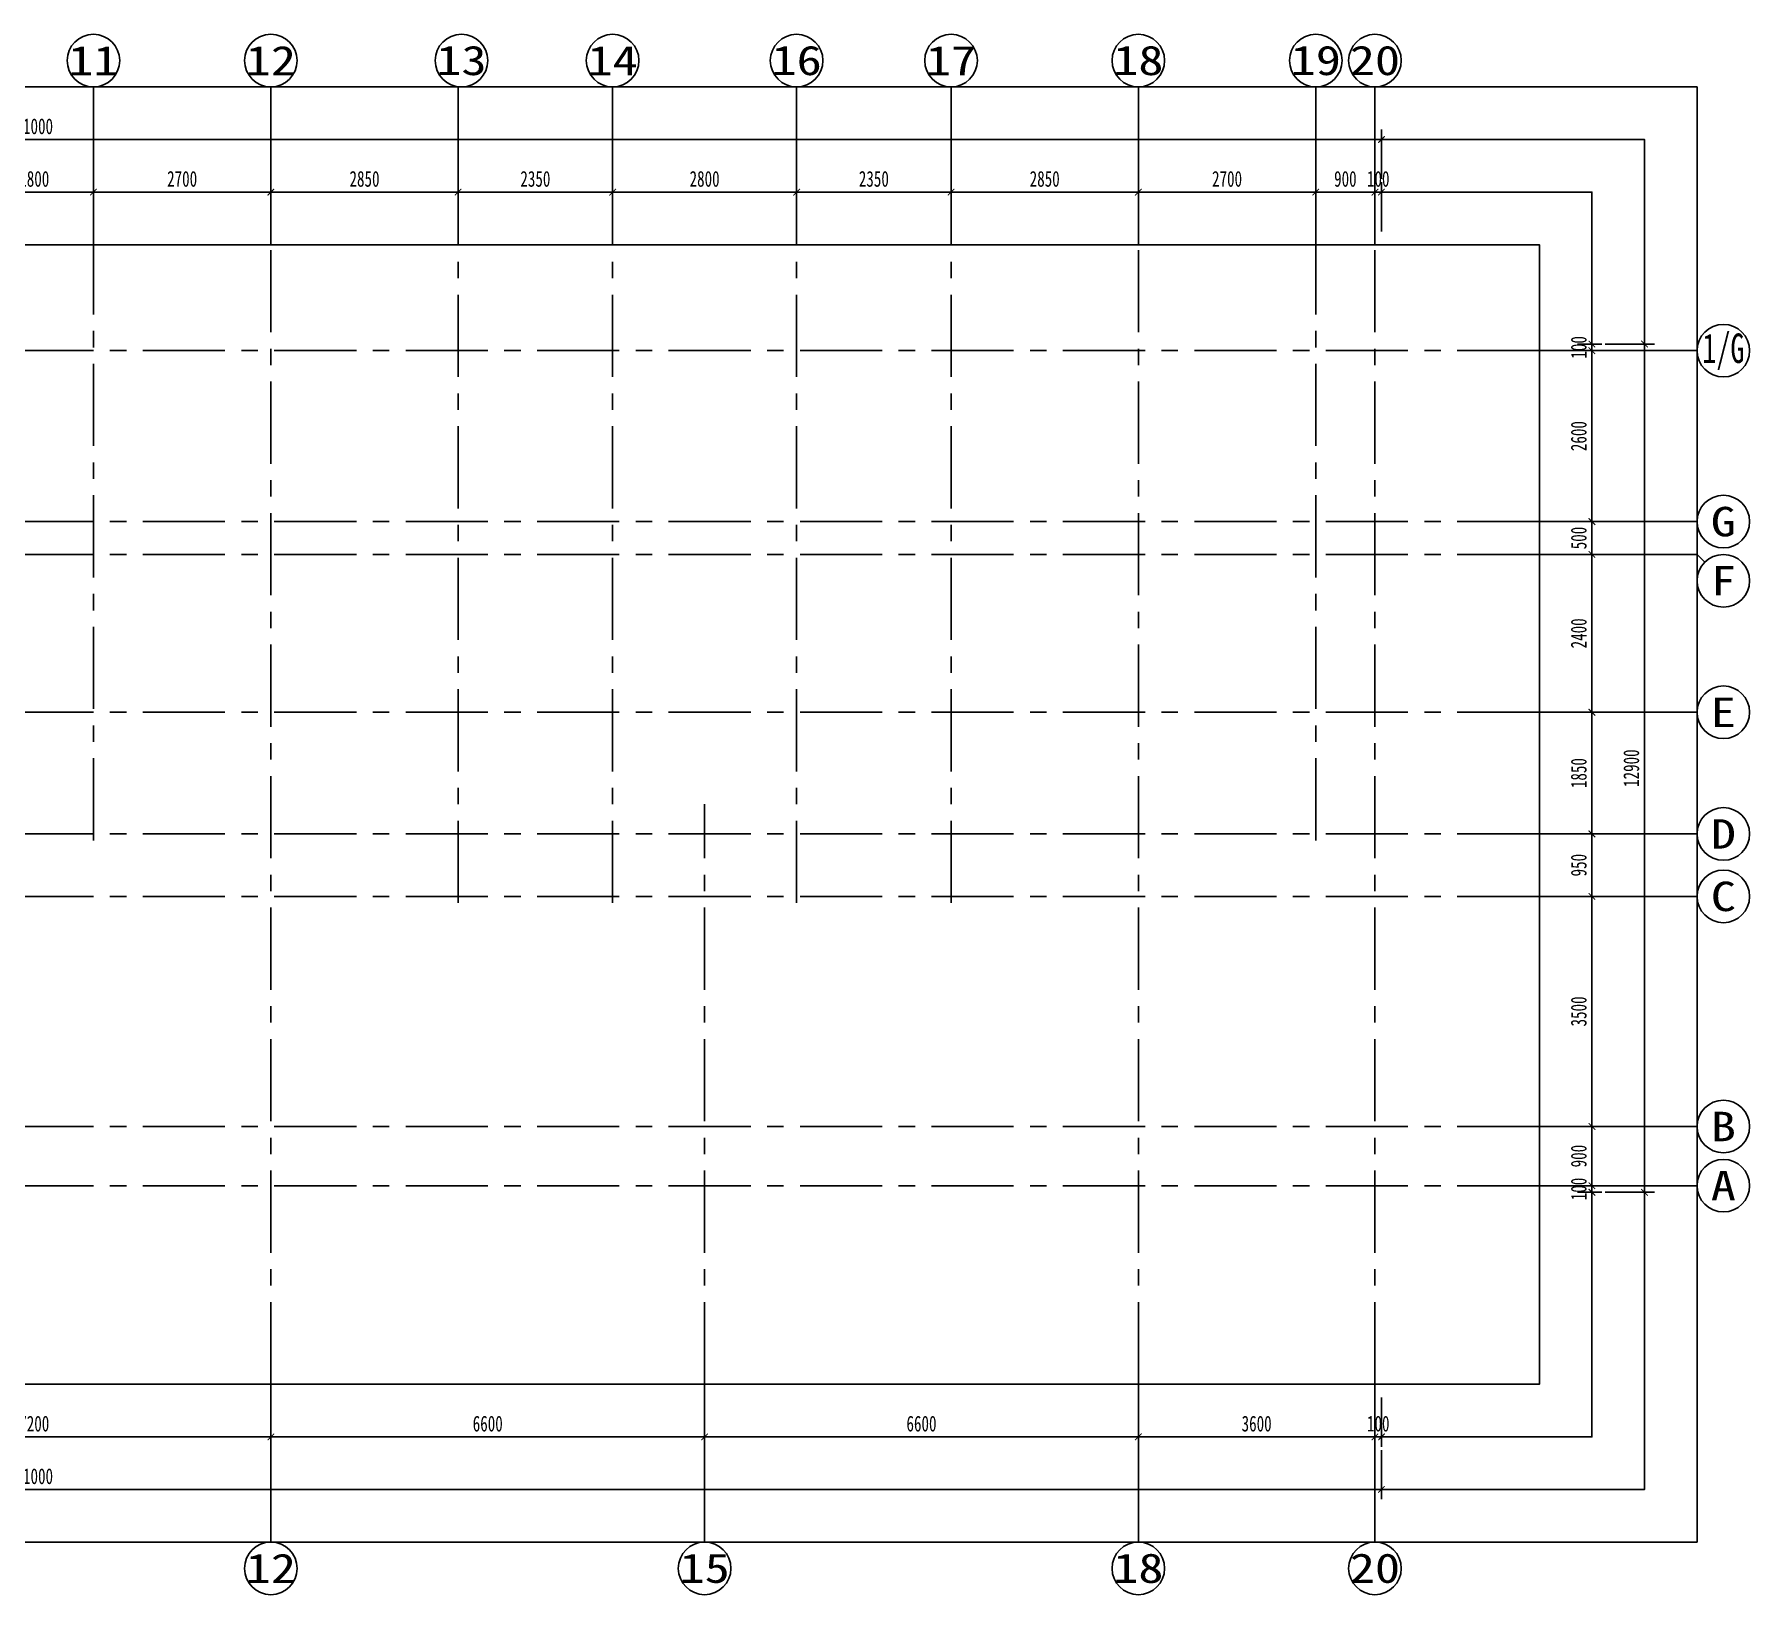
# Model space of a CAD drawing. Extents: x -678900 to 2378000, y 0 to 1700000.
# Drawn here: x 402645 to 428747, y 779505 to 803236 of the extents above; entities that cross this region are included whole.
import ezdxf
from ezdxf.enums import TextEntityAlignment as Align

# ---------------------------------------------------------------- set-up
doc = ezdxf.new("R2010")
doc.units = 0
doc.header["$LTSCALE"] = 1000
doc.header["$MEASUREMENT"] = 0
doc.header["$PDMODE"] = 1
doc.linetypes.add('CENTER', pattern=[2, 1.25, -0.25, 0.25, -0.25])
doc.layers.get('0').update_dxf_attribs({"linetype": 'CONTINUOUS'})
doc.layers.get('DEFPOINTS').update_dxf_attribs({"color": 8, "linetype": 'CONTINUOUS'})
for name, color, linetype in [('AD-AXIS-AXIS', 1, 'CENTER'), ('AD-AXIS-CRCL', 3, 'CONTINUOUS'), ('AD-AXIS-DIMS', 3, 'CONTINUOUS'), ('AD-AXIS-NUMB', 255, 'CONTINUOUS'), ('AD-DIMS-MAIN', 60, 'CONTINUOUS'), ('C-XREF-INT', 7, 'CONTINUOUS')]:
    doc.layers.add(name, color=color, linetype=linetype)
doc.styles.add('TH-STYLE1', font='', dxfattribs={"width": 0.7})
doc.styles.add('仿宋字体100', font='', dxfattribs={"width": 0.7, "height": 240})
doc.styles.get('TH-STYLE1').set_extended_font_data('SimSun')
doc.styles.get('仿宋字体100').set_extended_font_data('SimSun')
doc.dimstyles.new('TH-DIM100-CAD-REVIT', dxfattribs={"dimscale": 100, "dimtxt": 240, "dimasz": 1, "dimexe": 1.5, "dimexo": 1, "dimgap": 0.8, "dimtad": 1, "dimdec": 0, "dimdsep": 46, "dimtxsty": '仿宋字体100', "dimblk1": 'ARCHTICK', "dimblk2": 'ARCHTICK', "dimsah": 1, "dimcen": -1, "dimclrd": 256, "dimclre": 256, "dimclrt": 256, "dimazin": 0, "dimtfac": 1, "dimtdec": 0, "dimtix": 1, "dimtmove": 2, "dimatfit": 0, "dimldrblk": 'ARCHTICK', "dimfxl": 0, "dimtolj": 1, "dimtzin": 0, "dimlwd": -1, "dimlwe": -1, "dimarcsym": 0})

# ---------------------------------------------------------------- blocks, each defined once
blk = doc.blocks.new('_ArchTick')
at = {"color": 0, "linetype": 'ByBlock', "const_width": 0.15}
blk.add_lwpolyline([(-0.5, -0.5), (0.5, 0.5)], dxfattribs=at)
blk = doc.blocks.new('*D171')
at = {"layer": 'AD-AXIS-DIMS'}
for p, q in [((16700, -2620, 0), (16700, -3370, 0)), ((23900, -2620, 0), (23900, -3370, 0)), ((23900, -3220, 0), (16700, -3220, 0))]:
    blk.add_line(p, q, dxfattribs=at)
at = {"layer": 'DEFPOINTS', "color": 0}
for p in [(16700, -1746, 0), (23900, -1746, 0), (16700, -3220, 0)]:
    blk.add_point(p, dxfattribs=at)
at = {"layer": 'AD-AXIS-DIMS', "xscale": 100, "yscale": 100, "zscale": 100, "rotation": 180}
blk.add_blockref('_ArchTick', (16700, -3220, 0), dxfattribs=at)
at = {"layer": 'AD-AXIS-DIMS', "xscale": 100, "yscale": 100, "zscale": 100}
blk.add_blockref('_ArchTick', (23900, -3220, 0), dxfattribs=at)
at = {"layer": 'AD-AXIS-DIMS', "insert": (20300, -3020, 0), "char_height": 240, "attachment_point": 5, "style": '仿宋字体100'}
blk.add_mtext('\\A1;7200', dxfattribs=at)
blk = doc.blocks.new('*D173')
at = {"layer": 'AD-AXIS-DIMS'}
for p, q in [((37100, -2620, 0), (37100, -3370, 0)), ((40700, -2620, 0), (40700, -3370, 0)), ((40700, -3220, 0), (37100, -3220, 0))]:
    blk.add_line(p, q, dxfattribs=at)
at = {"layer": 'DEFPOINTS', "color": 0}
for p in [(37100, -1746, 0), (40700, -1746, 0), (37100, -3220, 0)]:
    blk.add_point(p, dxfattribs=at)
at = {"layer": 'AD-AXIS-DIMS', "xscale": 100, "yscale": 100, "zscale": 100, "rotation": 180}
blk.add_blockref('_ArchTick', (37100, -3220, 0), dxfattribs=at)
at = {"layer": 'AD-AXIS-DIMS', "xscale": 100, "yscale": 100, "zscale": 100}
blk.add_blockref('_ArchTick', (40700, -3220, 0), dxfattribs=at)
at = {"layer": 'AD-AXIS-DIMS', "insert": (38900, -3020, 0), "char_height": 240, "attachment_point": 5, "style": '仿宋字体100'}
blk.add_mtext('\\A1;3600', dxfattribs=at)
blk = doc.blocks.new('*D174')
at = {"layer": 'AD-AXIS-DIMS'}
for p, q in [((30500, -2620, 0), (30500, -3370, 0)), ((37100, -2620, 0), (37100, -3370, 0)), ((37100, -3220, 0), (30500, -3220, 0))]:
    blk.add_line(p, q, dxfattribs=at)
at = {"layer": 'DEFPOINTS', "color": 0}
for p in [(30500, -1746, 0), (37100, -1746, 0), (30500, -3220, 0)]:
    blk.add_point(p, dxfattribs=at)
at = {"layer": 'AD-AXIS-DIMS', "xscale": 100, "yscale": 100, "zscale": 100, "rotation": 180}
blk.add_blockref('_ArchTick', (30500, -3220, 0), dxfattribs=at)
at = {"layer": 'AD-AXIS-DIMS', "xscale": 100, "yscale": 100, "zscale": 100}
blk.add_blockref('_ArchTick', (37100, -3220, 0), dxfattribs=at)
at = {"layer": 'AD-AXIS-DIMS', "insert": (33800, -3020, 0), "char_height": 240, "attachment_point": 5, "style": '仿宋字体100'}
blk.add_mtext('\\A1;6600', dxfattribs=at)
blk = doc.blocks.new('*D175')
at = {"layer": 'AD-AXIS-DIMS'}
for p, q in [((23900, -2620, 0), (23900, -3370, 0)), ((30500, -2620, 0), (30500, -3370, 0)), ((23900, -3220, 0), (30500, -3220, 0))]:
    blk.add_line(p, q, dxfattribs=at)
at = {"layer": 'DEFPOINTS', "color": 0}
for p in [(23900, -1746, 0), (30500, -1746, 0), (30500, -3220, 0)]:
    blk.add_point(p, dxfattribs=at)
at = {"layer": 'AD-AXIS-DIMS', "xscale": 100, "yscale": 100, "zscale": 100, "rotation": 180}
blk.add_blockref('_ArchTick', (23900, -3220, 0), dxfattribs=at)
at = {"layer": 'AD-AXIS-DIMS', "xscale": 100, "yscale": 100, "zscale": 100}
blk.add_blockref('_ArchTick', (30500, -3220, 0), dxfattribs=at)
at = {"layer": 'AD-AXIS-DIMS', "insert": (27200, -3020, 0), "char_height": 240, "attachment_point": 5, "style": '仿宋字体100'}
blk.add_mtext('\\A1;6600', dxfattribs=at)
blk = doc.blocks.new('*D184')
at = {"layer": 'AD-AXIS-DIMS'}
for p, q in [((19400, 15111, 0), (19400, 15861, 0)), ((19400, 15711, 0), (21200, 15711, 0)), ((21200, 15111, 0), (21200, 15861, 0))]:
    blk.add_line(p, q, dxfattribs=at)
at = {"layer": 'DEFPOINTS', "color": 0}
for p in [(21200, 15711, 0), (19400, 14924, 0), (21200, 14924, 0)]:
    blk.add_point(p, dxfattribs=at)
at = {"layer": 'AD-AXIS-DIMS', "xscale": 100, "yscale": 100, "zscale": 100, "rotation": 180}
blk.add_blockref('_ArchTick', (19400, 15711, 0), dxfattribs=at)
at = {"layer": 'AD-AXIS-DIMS', "xscale": 100, "yscale": 100, "zscale": 100}
blk.add_blockref('_ArchTick', (21200, 15711, 0), dxfattribs=at)
at = {"layer": 'AD-AXIS-DIMS', "insert": (20300, 15911, 0), "char_height": 240, "attachment_point": 5, "style": '仿宋字体100'}
blk.add_mtext('\\A1;1800', dxfattribs=at)
blk = doc.blocks.new('*D185')
at = {"layer": 'AD-AXIS-DIMS'}
for p, q in [((39800, 15111, 0), (39800, 15861, 0)), ((40700, 15711, 0), (39800, 15711, 0)), ((40700, 15111, 0), (40700, 15861, 0))]:
    blk.add_line(p, q, dxfattribs=at)
at = {"layer": 'DEFPOINTS', "color": 0}
for p in [(39800, 15711, 0), (39800, 14924, 0), (40700, 14924, 0)]:
    blk.add_point(p, dxfattribs=at)
at = {"layer": 'AD-AXIS-DIMS', "xscale": 100, "yscale": 100, "zscale": 100, "rotation": 180}
blk.add_blockref('_ArchTick', (39800, 15711, 0), dxfattribs=at)
at = {"layer": 'AD-AXIS-DIMS', "xscale": 100, "yscale": 100, "zscale": 100}
blk.add_blockref('_ArchTick', (40700, 15711, 0), dxfattribs=at)
at = {"layer": 'AD-AXIS-DIMS', "insert": (40250, 15911, 0), "char_height": 240, "attachment_point": 5, "style": '仿宋字体100'}
blk.add_mtext('\\A1;900', dxfattribs=at)
blk = doc.blocks.new('*D186')
at = {"layer": 'AD-AXIS-DIMS'}
for p, q in [((37100, 15111, 0), (37100, 15861, 0)), ((39800, 15711, 0), (37100, 15711, 0)), ((39800, 15111, 0), (39800, 15861, 0))]:
    blk.add_line(p, q, dxfattribs=at)
at = {"layer": 'DEFPOINTS', "color": 0}
for p in [(37100, 15711, 0), (37100, 14924, 0), (39800, 14924, 0)]:
    blk.add_point(p, dxfattribs=at)
at = {"layer": 'AD-AXIS-DIMS', "xscale": 100, "yscale": 100, "zscale": 100, "rotation": 180}
blk.add_blockref('_ArchTick', (37100, 15711, 0), dxfattribs=at)
at = {"layer": 'AD-AXIS-DIMS', "xscale": 100, "yscale": 100, "zscale": 100}
blk.add_blockref('_ArchTick', (39800, 15711, 0), dxfattribs=at)
at = {"layer": 'AD-AXIS-DIMS', "insert": (38450, 15911, 0), "char_height": 240, "attachment_point": 5, "style": '仿宋字体100'}
blk.add_mtext('\\A1;2700', dxfattribs=at)
blk = doc.blocks.new('*D187')
at = {"layer": 'AD-AXIS-DIMS'}
for p, q in [((34250, 15111, 0), (34250, 15861, 0)), ((37100, 15711, 0), (34250, 15711, 0)), ((37100, 15111, 0), (37100, 15861, 0))]:
    blk.add_line(p, q, dxfattribs=at)
at = {"layer": 'DEFPOINTS', "color": 0}
for p in [(34250, 15711, 0), (34250, 14924, 0), (37100, 14924, 0)]:
    blk.add_point(p, dxfattribs=at)
at = {"layer": 'AD-AXIS-DIMS', "xscale": 100, "yscale": 100, "zscale": 100, "rotation": 180}
blk.add_blockref('_ArchTick', (34250, 15711, 0), dxfattribs=at)
at = {"layer": 'AD-AXIS-DIMS', "xscale": 100, "yscale": 100, "zscale": 100}
blk.add_blockref('_ArchTick', (37100, 15711, 0), dxfattribs=at)
at = {"layer": 'AD-AXIS-DIMS', "insert": (35675, 15911, 0), "char_height": 240, "attachment_point": 5, "style": '仿宋字体100'}
blk.add_mtext('\\A1;2850', dxfattribs=at)
blk = doc.blocks.new('*D188')
at = {"layer": 'AD-AXIS-DIMS'}
for p, q in [((31900, 15111, 0), (31900, 15861, 0)), ((34250, 15711, 0), (31900, 15711, 0)), ((34250, 15111, 0), (34250, 15861, 0))]:
    blk.add_line(p, q, dxfattribs=at)
at = {"layer": 'DEFPOINTS', "color": 0}
for p in [(31900, 15711, 0), (31900, 14924, 0), (34250, 14924, 0)]:
    blk.add_point(p, dxfattribs=at)
at = {"layer": 'AD-AXIS-DIMS', "xscale": 100, "yscale": 100, "zscale": 100, "rotation": 180}
blk.add_blockref('_ArchTick', (31900, 15711, 0), dxfattribs=at)
at = {"layer": 'AD-AXIS-DIMS', "xscale": 100, "yscale": 100, "zscale": 100}
blk.add_blockref('_ArchTick', (34250, 15711, 0), dxfattribs=at)
at = {"layer": 'AD-AXIS-DIMS', "insert": (33075, 15911, 0), "char_height": 240, "attachment_point": 5, "style": '仿宋字体100'}
blk.add_mtext('\\A1;2350', dxfattribs=at)
blk = doc.blocks.new('*D189')
at = {"layer": 'AD-AXIS-DIMS'}
for p, q in [((29100, 15111, 0), (29100, 15861, 0)), ((31900, 15711, 0), (29100, 15711, 0)), ((31900, 15111, 0), (31900, 15861, 0))]:
    blk.add_line(p, q, dxfattribs=at)
at = {"layer": 'DEFPOINTS', "color": 0}
for p in [(29100, 15711, 0), (29100, 14924, 0), (31900, 14924, 0)]:
    blk.add_point(p, dxfattribs=at)
at = {"layer": 'AD-AXIS-DIMS', "xscale": 100, "yscale": 100, "zscale": 100, "rotation": 180}
blk.add_blockref('_ArchTick', (29100, 15711, 0), dxfattribs=at)
at = {"layer": 'AD-AXIS-DIMS', "xscale": 100, "yscale": 100, "zscale": 100}
blk.add_blockref('_ArchTick', (31900, 15711, 0), dxfattribs=at)
at = {"layer": 'AD-AXIS-DIMS', "insert": (30500, 15911, 0), "char_height": 240, "attachment_point": 5, "style": '仿宋字体100'}
blk.add_mtext('\\A1;2800', dxfattribs=at)
blk = doc.blocks.new('*D190')
at = {"layer": 'AD-AXIS-DIMS'}
for p, q in [((26750, 15111, 0), (26750, 15861, 0)), ((29100, 15711, 0), (26750, 15711, 0)), ((29100, 15111, 0), (29100, 15861, 0))]:
    blk.add_line(p, q, dxfattribs=at)
at = {"layer": 'DEFPOINTS', "color": 0}
for p in [(26750, 15711, 0), (26750, 14924, 0), (29100, 14924, 0)]:
    blk.add_point(p, dxfattribs=at)
at = {"layer": 'AD-AXIS-DIMS', "xscale": 100, "yscale": 100, "zscale": 100, "rotation": 180}
blk.add_blockref('_ArchTick', (26750, 15711, 0), dxfattribs=at)
at = {"layer": 'AD-AXIS-DIMS', "xscale": 100, "yscale": 100, "zscale": 100}
blk.add_blockref('_ArchTick', (29100, 15711, 0), dxfattribs=at)
at = {"layer": 'AD-AXIS-DIMS', "insert": (27925, 15911, 0), "char_height": 240, "attachment_point": 5, "style": '仿宋字体100'}
blk.add_mtext('\\A1;2350', dxfattribs=at)
blk = doc.blocks.new('*D191')
at = {"layer": 'AD-AXIS-DIMS'}
for p, q in [((23900, 15111, 0), (23900, 15861, 0)), ((26750, 15711, 0), (23900, 15711, 0)), ((26750, 15111, 0), (26750, 15861, 0))]:
    blk.add_line(p, q, dxfattribs=at)
at = {"layer": 'DEFPOINTS', "color": 0}
for p in [(23900, 15711, 0), (23900, 14924, 0), (26750, 14924, 0)]:
    blk.add_point(p, dxfattribs=at)
at = {"layer": 'AD-AXIS-DIMS', "xscale": 100, "yscale": 100, "zscale": 100, "rotation": 180}
blk.add_blockref('_ArchTick', (23900, 15711, 0), dxfattribs=at)
at = {"layer": 'AD-AXIS-DIMS', "xscale": 100, "yscale": 100, "zscale": 100}
blk.add_blockref('_ArchTick', (26750, 15711, 0), dxfattribs=at)
at = {"layer": 'AD-AXIS-DIMS', "insert": (25325, 15911, 0), "char_height": 240, "attachment_point": 5, "style": '仿宋字体100'}
blk.add_mtext('\\A1;2850', dxfattribs=at)
blk = doc.blocks.new('*D192')
at = {"layer": 'AD-AXIS-DIMS'}
for p, q in [((21200, 15111, 0), (21200, 15861, 0)), ((23900, 15711, 0), (21200, 15711, 0)), ((23900, 15111, 0), (23900, 15861, 0))]:
    blk.add_line(p, q, dxfattribs=at)
at = {"layer": 'DEFPOINTS', "color": 0}
for p in [(21200, 15711, 0), (21200, 14924, 0), (23900, 14924, 0)]:
    blk.add_point(p, dxfattribs=at)
at = {"layer": 'AD-AXIS-DIMS', "xscale": 100, "yscale": 100, "zscale": 100, "rotation": 180}
blk.add_blockref('_ArchTick', (21200, 15711, 0), dxfattribs=at)
at = {"layer": 'AD-AXIS-DIMS', "xscale": 100, "yscale": 100, "zscale": 100}
blk.add_blockref('_ArchTick', (23900, 15711, 0), dxfattribs=at)
at = {"layer": 'AD-AXIS-DIMS', "insert": (22550, 15911, 0), "char_height": 240, "attachment_point": 5, "style": '仿宋字体100'}
blk.add_mtext('\\A1;2700', dxfattribs=at)
blk = doc.blocks.new('*D193')
at = {"layer": 'AD-DIMS-MAIN'}
for p, q in [((-200, -3420, 0), (-200, -4170, 0)), ((40800, -3420, 0), (40800, -4170, 0)), ((-200, -4020, 0), (40800, -4020, 0))]:
    blk.add_line(p, q, dxfattribs=at)
at = {"layer": 'DEFPOINTS', "color": 0}
for p in [(-200, -3142, 0), (40800, -3142, 0), (40800, -4020, 0)]:
    blk.add_point(p, dxfattribs=at)
at = {"layer": 'AD-DIMS-MAIN', "xscale": 100, "yscale": 100, "zscale": 100, "rotation": 180}
blk.add_blockref('_ArchTick', (-200, -4020, 0), dxfattribs=at)
at = {"layer": 'AD-DIMS-MAIN', "xscale": 100, "yscale": 100, "zscale": 100}
blk.add_blockref('_ArchTick', (40800, -4020, 0), dxfattribs=at)
at = {"layer": 'AD-DIMS-MAIN', "insert": (20300, -3820, 0), "char_height": 240, "attachment_point": 5, "style": '仿宋字体100'}
blk.add_mtext('\\A1;41000', dxfattribs=at)
blk = doc.blocks.new('*D194')
at = {"layer": 'AD-DIMS-MAIN'}
for p, q in [((-200, 15911, 0), (-200, 16661, 0)), ((-200, 16511, 0), (40800, 16511, 0)), ((40800, 15911, 0), (40800, 16661, 0))]:
    blk.add_line(p, q, dxfattribs=at)
at = {"layer": 'DEFPOINTS', "color": 0}
for p in [(40800, 16511, 0), (-200, 15633, 0), (40800, 15633, 0)]:
    blk.add_point(p, dxfattribs=at)
at = {"layer": 'AD-DIMS-MAIN', "xscale": 100, "yscale": 100, "zscale": 100, "rotation": 180}
blk.add_blockref('_ArchTick', (-200, 16511, 0), dxfattribs=at)
at = {"layer": 'AD-DIMS-MAIN', "xscale": 100, "yscale": 100, "zscale": 100}
blk.add_blockref('_ArchTick', (40800, 16511, 0), dxfattribs=at)
at = {"layer": 'AD-DIMS-MAIN', "insert": (20300, 16711, 0), "char_height": 240, "attachment_point": 5, "style": '仿宋字体100'}
blk.add_mtext('\\A1;41000', dxfattribs=at)
blk = doc.blocks.new('*D196')
at = {"layer": 'AD-AXIS-DIMS'}
for p, q in [((43783, 1500, 0), (44152, 1500, 0)), ((44002, 600, 0), (44002, 1500, 0)), ((43783, 600, 0), (44152, 600, 0))]:
    blk.add_line(p, q, dxfattribs=at)
at = {"layer": 'DEFPOINTS', "color": 0}
for p in [(43683, 1500, 0), (44002, 1500, 0), (43683, 600, 0)]:
    blk.add_point(p, dxfattribs=at)
at = {"layer": 'AD-AXIS-DIMS', "xscale": 100, "yscale": 100, "zscale": 100}
for p, rotation in [((44002, 1500, 0), 90), ((44002, 600, 0), 270)]:
    blk.add_blockref('_ArchTick', p, dxfattribs=dict(at, rotation=rotation))
at = {"layer": 'AD-AXIS-DIMS', "insert": (43802, 1050, 0), "char_height": 240, "attachment_point": 5, "rotation": 90, "style": '仿宋字体100'}
blk.add_mtext('\\A1;900', dxfattribs=at)
blk = doc.blocks.new('*D197')
at = {"layer": 'AD-AXIS-DIMS'}
for p, q in [((43783, 5000, 0), (44152, 5000, 0)), ((44002, 1500, 0), (44002, 5000, 0)), ((43783, 1500, 0), (44152, 1500, 0))]:
    blk.add_line(p, q, dxfattribs=at)
at = {"layer": 'DEFPOINTS', "color": 0}
for p in [(43683, 5000, 0), (44002, 5000, 0), (43683, 1500, 0)]:
    blk.add_point(p, dxfattribs=at)
at = {"layer": 'AD-AXIS-DIMS', "xscale": 100, "yscale": 100, "zscale": 100}
for p, rotation in [((44002, 5000, 0), 90), ((44002, 1500, 0), 270)]:
    blk.add_blockref('_ArchTick', p, dxfattribs=dict(at, rotation=rotation))
at = {"layer": 'AD-AXIS-DIMS', "insert": (43802, 3250, 0), "char_height": 240, "attachment_point": 5, "rotation": 90, "style": '仿宋字体100'}
blk.add_mtext('\\A1;3500', dxfattribs=at)
blk = doc.blocks.new('*D198')
at = {"layer": 'AD-AXIS-DIMS'}
for p, q in [((43783, 5950, 0), (44152, 5950, 0)), ((44002, 5000, 0), (44002, 5950, 0)), ((43783, 5000, 0), (44152, 5000, 0))]:
    blk.add_line(p, q, dxfattribs=at)
at = {"layer": 'DEFPOINTS', "color": 0}
for p in [(43683, 5950, 0), (44002, 5950, 0), (43683, 5000, 0)]:
    blk.add_point(p, dxfattribs=at)
at = {"layer": 'AD-AXIS-DIMS', "xscale": 100, "yscale": 100, "zscale": 100}
for p, rotation in [((44002, 5950, 0), 90), ((44002, 5000, 0), 270)]:
    blk.add_blockref('_ArchTick', p, dxfattribs=dict(at, rotation=rotation))
at = {"layer": 'AD-AXIS-DIMS', "insert": (43802, 5475, 0), "char_height": 240, "attachment_point": 5, "rotation": 90, "style": '仿宋字体100'}
blk.add_mtext('\\A1;950', dxfattribs=at)
blk = doc.blocks.new('*D199')
at = {"layer": 'AD-AXIS-DIMS'}
for p, q in [((43783, 7800, 0), (44152, 7800, 0)), ((44002, 5950, 0), (44002, 7800, 0)), ((43783, 5950, 0), (44152, 5950, 0))]:
    blk.add_line(p, q, dxfattribs=at)
at = {"layer": 'DEFPOINTS', "color": 0}
for p in [(43683, 7800, 0), (44002, 7800, 0), (43683, 5950, 0)]:
    blk.add_point(p, dxfattribs=at)
at = {"layer": 'AD-AXIS-DIMS', "xscale": 100, "yscale": 100, "zscale": 100}
for p, rotation in [((44002, 7800, 0), 90), ((44002, 5950, 0), 270)]:
    blk.add_blockref('_ArchTick', p, dxfattribs=dict(at, rotation=rotation))
at = {"layer": 'AD-AXIS-DIMS', "insert": (43802, 6875, 0), "char_height": 240, "attachment_point": 5, "rotation": 90, "style": '仿宋字体100'}
blk.add_mtext('\\A1;1850', dxfattribs=at)
blk = doc.blocks.new('*D200')
at = {"layer": 'AD-AXIS-DIMS'}
for p, q in [((43783, 10200, 0), (44152, 10200, 0)), ((44002, 7800, 0), (44002, 10200, 0)), ((43783, 7800, 0), (44152, 7800, 0))]:
    blk.add_line(p, q, dxfattribs=at)
at = {"layer": 'DEFPOINTS', "color": 0}
for p in [(43683, 10200), (44002, 10200, 0), (43683, 7800, 0)]:
    blk.add_point(p, dxfattribs=at)
at = {"layer": 'AD-AXIS-DIMS', "xscale": 100, "yscale": 100, "zscale": 100}
for p, rotation in [((44002, 10200, 0), 90), ((44002, 7800, 0), 270)]:
    blk.add_blockref('_ArchTick', p, dxfattribs=dict(at, rotation=rotation))
at = {"layer": 'AD-AXIS-DIMS', "insert": (43802, 9000, 0), "char_height": 240, "attachment_point": 5, "rotation": 90, "style": '仿宋字体100'}
blk.add_mtext('\\A1;2400', dxfattribs=at)
blk = doc.blocks.new('*D201')
at = {"layer": 'AD-AXIS-DIMS'}
for p, q in [((43783, 10700, 0), (44152, 10700, 0)), ((44002, 10200, 0), (44002, 10700, 0)), ((43783, 10200, 0), (44152, 10200, 0))]:
    blk.add_line(p, q, dxfattribs=at)
at = {"layer": 'DEFPOINTS', "color": 0}
for p in [(43683, 10700, 0), (44002, 10700, 0), (43683, 10200)]:
    blk.add_point(p, dxfattribs=at)
at = {"layer": 'AD-AXIS-DIMS', "xscale": 100, "yscale": 100, "zscale": 100}
for p, rotation in [((44002, 10700, 0), 90), ((44002, 10200, 0), 270)]:
    blk.add_blockref('_ArchTick', p, dxfattribs=dict(at, rotation=rotation))
at = {"layer": 'AD-AXIS-DIMS', "insert": (43802, 10450, 0), "char_height": 240, "attachment_point": 5, "rotation": 90, "style": '仿宋字体100'}
blk.add_mtext('\\A1;500', dxfattribs=at)
blk = doc.blocks.new('*D202')
at = {"layer": 'AD-DIMS-MAIN'}
for p, q in [((44202, 13400, 0), (44952, 13400, 0)), ((44802, 500, 0), (44802, 13400, 0)), ((44202, 500, 0), (44952, 500, 0))]:
    blk.add_line(p, q, dxfattribs=at)
at = {"layer": 'DEFPOINTS', "color": 0}
for p in [(40216, 13400, 0), (44802, 13400, 0), (40216, 500, 0)]:
    blk.add_point(p, dxfattribs=at)
at = {"layer": 'AD-DIMS-MAIN', "xscale": 100, "yscale": 100, "zscale": 100}
for p, rotation in [((44802, 13400, 0), 90), ((44802, 500, 0), 270)]:
    blk.add_blockref('_ArchTick', p, dxfattribs=dict(at, rotation=rotation))
at = {"layer": 'AD-DIMS-MAIN', "insert": (44602, 6950, 0), "char_height": 240, "attachment_point": 5, "rotation": 90, "style": '仿宋字体100'}
blk.add_mtext('\\A1;12900', dxfattribs=at)
blk = doc.blocks.new('_A-axiso')
blk.add_circle((0, 0), 0.5)
at = {"layer": 'AD-AXIS-NUMB', "style": 'TH-STYLE1', "width": 0.7}
blk.add_attdef('A', text='', height=0.56, dxfattribs=at).set_placement((-0.25, -0.28), (0.25, -0.28), align=Align.FIT)
blk = doc.blocks.new('*D158')
at = {"layer": 'AD-AXIS-DIMS'}
for p, q in [((43783, 600, 0), (44152, 600, 0)), ((44002, 600, 0), (44002, 700, 0)), ((44002, 500, 0), (44002, 600, 0)), ((43783, 500, 0), (44152, 500, 0)), ((44002, 500, 0), (44002, 400, 0))]:
    blk.add_line(p, q, dxfattribs=at)
at = {"layer": 'DEFPOINTS', "color": 0}
for p in [(43683, 600, 0), (44002, 600, 0), (43683, 500, 0)]:
    blk.add_point(p, dxfattribs=at)
at = {"layer": 'AD-AXIS-DIMS', "xscale": 100, "yscale": 100, "zscale": 100}
for p, rotation in [((44002, 600, 0), 270), ((44002, 500, 0), 90)]:
    blk.add_blockref('_ArchTick', p, dxfattribs=dict(at, rotation=rotation))
at = {"layer": 'AD-AXIS-DIMS', "insert": (43802, 550, 0), "char_height": 240, "attachment_point": 5, "rotation": 90, "style": '仿宋字体100'}
blk.add_mtext('\\A1;100', dxfattribs=at)
blk = doc.blocks.new('*D160')
at = {"layer": 'AD-AXIS-DIMS'}
for p, q in [((40700, -2620, 0), (40700, -3370, 0)), ((40800, -2620, 0), (40800, -3370, 0)), ((40700, -3220, 0), (40600, -3220, 0)), ((40800, -3220, 0), (40700, -3220, 0)), ((40800, -3220, 0), (40900, -3220, 0))]:
    blk.add_line(p, q, dxfattribs=at)
at = {"layer": 'DEFPOINTS', "color": 0}
for p in [(40700, -1746, 0), (40800, -1746, 0), (40700, -3220, 0)]:
    blk.add_point(p, dxfattribs=at)
at = {"layer": 'AD-AXIS-DIMS', "xscale": 100, "yscale": 100, "zscale": 100}
blk.add_blockref('_ArchTick', (40700, -3220, 0), dxfattribs=at)
at = {"layer": 'AD-AXIS-DIMS', "xscale": 100, "yscale": 100, "zscale": 100, "rotation": 180}
blk.add_blockref('_ArchTick', (40800, -3220, 0), dxfattribs=at)
at = {"layer": 'AD-AXIS-DIMS', "insert": (40750, -3020, 0), "char_height": 240, "attachment_point": 5, "style": '仿宋字体100'}
blk.add_mtext('\\A1;100', dxfattribs=at)
blk = doc.blocks.new('*D162')
at = {"layer": 'AD-AXIS-DIMS'}
for p, q in [((40700, 15711, 0), (40600, 15711, 0)), ((40700, 15111, 0), (40700, 15861, 0)), ((40800, 15711, 0), (40700, 15711, 0)), ((40800, 15111, 0), (40800, 15861, 0)), ((40800, 15711, 0), (40900, 15711, 0))]:
    blk.add_line(p, q, dxfattribs=at)
at = {"layer": 'DEFPOINTS', "color": 0}
for p in [(40700, 15711, 0), (40700, 14237, 0), (40800, 14237, 0)]:
    blk.add_point(p, dxfattribs=at)
at = {"layer": 'AD-AXIS-DIMS', "xscale": 100, "yscale": 100, "zscale": 100}
blk.add_blockref('_ArchTick', (40700, 15711, 0), dxfattribs=at)
at = {"layer": 'AD-AXIS-DIMS', "xscale": 100, "yscale": 100, "zscale": 100, "rotation": 180}
blk.add_blockref('_ArchTick', (40800, 15711, 0), dxfattribs=at)
at = {"layer": 'AD-AXIS-DIMS', "insert": (40750, 15911, 0), "char_height": 240, "attachment_point": 5, "style": '仿宋字体100'}
blk.add_mtext('\\A1;100', dxfattribs=at)
blk = doc.blocks.new('*D204')
at = {"layer": 'AD-AXIS-DIMS'}
for p, q in [((43783, 13300, 0), (44152, 13300, 0)), ((44002, 10700, 0), (44002, 13300, 0)), ((43783, 10700, 0), (44152, 10700, 0))]:
    blk.add_line(p, q, dxfattribs=at)
at = {"layer": 'DEFPOINTS', "color": 0}
for p in [(43683, 13300, 0), (44002, 13300, 0), (43683, 10700)]:
    blk.add_point(p, dxfattribs=at)
at = {"layer": 'AD-AXIS-DIMS', "xscale": 100, "yscale": 100, "zscale": 100}
for p, rotation in [((44002, 13300, 0), 90), ((44002, 10700, 0), 270)]:
    blk.add_blockref('_ArchTick', p, dxfattribs=dict(at, rotation=rotation))
at = {"layer": 'AD-AXIS-DIMS', "insert": (43802, 12000, 0), "char_height": 240, "attachment_point": 5, "rotation": 90, "style": '仿宋字体100'}
blk.add_mtext('\\A1;2600', dxfattribs=at)
blk = doc.blocks.new('*D206')
at = {"layer": 'AD-AXIS-DIMS'}
for p, q in [((43783, 13400, 0), (44152, 13400, 0)), ((44002, 13400, 0), (44002, 13500, 0)), ((44002, 13400, 0), (44002, 13300, 0)), ((43783, 13300, 0), (44152, 13300, 0)), ((44002, 13300, 0), (44002, 13200, 0))]:
    blk.add_line(p, q, dxfattribs=at)
at = {"layer": 'DEFPOINTS', "color": 0}
for p in [(43683, 13400, 0), (43683, 13300, 0), (44002, 13300, 0)]:
    blk.add_point(p, dxfattribs=at)
at = {"layer": 'AD-AXIS-DIMS', "xscale": 100, "yscale": 100, "zscale": 100}
for p, rotation in [((44002, 13400, 0), 270), ((44002, 13300, 0), 90)]:
    blk.add_blockref('_ArchTick', p, dxfattribs=dict(at, rotation=rotation))
at = {"layer": 'AD-AXIS-DIMS', "insert": (43802, 13350, 0), "char_height": 240, "attachment_point": 5, "rotation": 90, "style": '仿宋字体100'}
blk.add_mtext('\\A1;100', dxfattribs=at)
blk = doc.blocks.new('轴网')
at = {"layer": 'AD-AXIS-AXIS'}
for p, q in [((21200, 5850, 0), (21200, 14923.7, 0)), ((23900, -2420.1, 0), (23900, 14923.7, 0)), ((26750, 4900, 0), (26750, 14923.7, 0)), ((29100, 4900, 0), (29100, 14923.7, 0)), ((31900, 4900, 0), (31900, 14923.7, 0)), ((34250, 4900, 0), (34250, 14923.7, 0)), ((37100, -2420.1, 0), (37100, 14923.7, 0)), ((39800, 5850, 0), (39800, 14923.7, 0)), ((40700, -2420.1, 0), (40700, 14923.7, 0)), ((43202, 13300), (-2602, 13300)), ((43202, 10700), (-2602, 10700)), ((43202, 10200), (-2602, 10200)), ((43202, 7800), (-2602, 7800)), ((30500, -2420.1, 0), (30500, 6400, 0)), ((43202, 5950), (-2602, 5950)), ((43202, 5000), (-2602, 5000)), ((43202, 1500), (-2602, 1500)), ((43202, 600), (-2602, 600))]:
    blk.add_line(p, q, dxfattribs=at)
at = {"layer": 'AD-AXIS-CRCL'}
for p, q in [((21200, 17310.8, 0), (21200, 14910.8, 0)), ((23900, 17310.8, 0), (23900, 14910.8, 0)), ((26750, 17310.8, 0), (26750, 14910.8, 0)), ((29100, 17310.8, 0), (29100, 14910.8, 0)), ((31900, 17310.8, 0), (31900, 14910.8, 0)), ((34250, 17310.8, 0), (34250, 14910.8, 0)), ((37100, 17310.8, 0), (37100, 14910.8, 0)), ((39800, 17310.8, 0), (39800, 14910.8, 0)), ((40700, 17310.8, 0), (40700, 14910.8, 0)), ((45602, 13300), (43202, 13300)), ((45602, 10700), (43202, 10700)), ((45602, 7800), (43202, 7800)), ((45602, 5950), (43202, 5950)), ((45602, 5000), (43202, 5000)), ((45602, 1500), (43202, 1500)), ((45602, 600), (43202, 600)), ((23900, -4820.1, 0), (23900, -2420.1, 0)), ((30500, -4820.1, 0), (30500, -2420.1, 0)), ((37100, -4820.1, 0), (37100, -2420.1, 0)), ((40700, -4820.1, 0), (40700, -2420.1, 0))]:
    blk.add_line(p, q, dxfattribs=at)
blk.add_lwpolyline([(43202, 10200), (45602, 10200), (45719.2, 10082.8)], dxfattribs=at)
at = {"layer": 'DEFPOINTS', "elevation": 0}
for points in [[(-5002, -4820.1), (45602, -4820.1), (45602, 17310.8), (-5002, 17310.8)], [(-4202, -4020.1), (44802, -4020.1), (44802, 16510.8), (-4202, 16510.8)], [(-3402, -3220.1), (44002, -3220.1), (44002, 15710.8), (-3402, 15710.8)], [(-2602, -2420.1), (43202, -2420.1), (43202, 14910.8), (-2602, 14910.8)]]:
    blk.add_lwpolyline(points, close=True, dxfattribs=at)
at = {"layer": 'AD-AXIS-CRCL'}
ref = blk.add_blockref('_A-axiso', (21200, 17710.8, 0), dxfattribs=dict(at, xscale=800, yscale=800, zscale=800, rotation=180))
ref.add_attrib('A', '11', dxfattribs={"layer": 'AD-AXIS-NUMB', "height": 448, "style": 'TH-STYLE1', "width": 1.256473}).set_placement((21200, 17710.8, 0), align=Align.MIDDLE)
ref = blk.add_blockref('_A-axiso', (23900, 17710.8, 0), dxfattribs=dict(at, xscale=800, yscale=800, zscale=800, rotation=180))
ref.add_attrib('A', '12', dxfattribs={"layer": 'AD-AXIS-NUMB', "height": 448, "style": 'TH-STYLE1', "width": 1.256473}).set_placement((23900, 17710.8, 0), align=Align.MIDDLE)
ref = blk.add_blockref('_A-axiso', (26800, 17710.8, 0), dxfattribs=dict(at, xscale=800, yscale=800, zscale=800, rotation=180))
ref.add_attrib('A', '13', dxfattribs={"layer": 'AD-AXIS-NUMB', "height": 448, "style": 'TH-STYLE1', "width": 1.256473}).set_placement((26800, 17710.8, 0), align=Align.MIDDLE)
ref = blk.add_blockref('_A-axiso', (29100, 17710.8, 0), dxfattribs=dict(at, xscale=800, yscale=800, zscale=800, rotation=180))
ref.add_attrib('A', '14', dxfattribs={"layer": 'AD-AXIS-NUMB', "height": 448, "style": 'TH-STYLE1', "width": 1.256473}).set_placement((29100, 17710.8, 0), align=Align.MIDDLE)
ref = blk.add_blockref('_A-axiso', (31900, 17710.8, 0), dxfattribs=dict(at, xscale=800, yscale=800, zscale=800, rotation=180))
ref.add_attrib('A', '16', dxfattribs={"layer": 'AD-AXIS-NUMB', "height": 448, "style": 'TH-STYLE1', "width": 1.256473}).set_placement((31900, 17710.8, 0), align=Align.MIDDLE)
ref = blk.add_blockref('_A-axiso', (34250, 17710.8, 0), dxfattribs=dict(at, xscale=800, yscale=800, zscale=800, rotation=180))
ref.add_attrib('A', '17', dxfattribs={"layer": 'AD-AXIS-NUMB', "height": 448, "style": 'TH-STYLE1', "width": 1.256473}).set_placement((34250, 17710.8, 0), align=Align.MIDDLE)
ref = blk.add_blockref('_A-axiso', (37100, 17710.8, 0), dxfattribs=dict(at, xscale=800, yscale=800, zscale=800, rotation=180))
ref.add_attrib('A', '18', dxfattribs={"layer": 'AD-AXIS-NUMB', "height": 448, "style": 'TH-STYLE1', "width": 1.256473}).set_placement((37100, 17710.8, 0), align=Align.MIDDLE)
ref = blk.add_blockref('_A-axiso', (39800, 17710.8, 0), dxfattribs=dict(at, xscale=800, yscale=800, zscale=800, rotation=180))
ref.add_attrib('A', '19', dxfattribs={"layer": 'AD-AXIS-NUMB', "height": 448, "style": 'TH-STYLE1', "width": 1.256473}).set_placement((39800, 17710.8, 0), align=Align.MIDDLE)
ref = blk.add_blockref('_A-axiso', (40700, 17710.8, 0), dxfattribs=dict(at, xscale=800, yscale=800, zscale=800, rotation=180))
ref.add_attrib('A', '20', dxfattribs={"layer": 'AD-AXIS-NUMB', "height": 448, "style": 'TH-STYLE1', "width": 1.256473}).set_placement((40700, 17710.8, 0), align=Align.MIDDLE)
ref = blk.add_blockref('_A-axiso', (46002, 13300), dxfattribs=dict(at, xscale=800, yscale=800, zscale=800, rotation=180))
ref.add_attrib('A', '1/G', dxfattribs={"layer": 'AD-AXIS-NUMB', "height": 448, "style": 'TH-STYLE1', "width": 0.7}).set_placement((46002, 13300), align=Align.MIDDLE)
ref = blk.add_blockref('_A-axiso', (46002, 10700), dxfattribs=dict(at, xscale=800, yscale=800, zscale=800, rotation=180))
ref.add_attrib('A', 'G', dxfattribs={"layer": 'AD-AXIS-NUMB', "height": 448, "style": 'TH-STYLE1', "width": 1.256473}).set_placement((46002, 10700), align=Align.MIDDLE)
ref = blk.add_blockref('_A-axiso', (46002, 9800, 0), dxfattribs=dict(at, xscale=800, yscale=800, zscale=800, rotation=180))
ref.add_attrib('A', 'F', dxfattribs={"layer": 'AD-AXIS-NUMB', "height": 448, "style": 'TH-STYLE1', "width": 1.256473}).set_placement((46002, 9800, 0), align=Align.MIDDLE)
ref = blk.add_blockref('_A-axiso', (46002, 7800), dxfattribs=dict(at, xscale=800, yscale=800, zscale=800, rotation=180))
ref.add_attrib('A', 'E', dxfattribs={"layer": 'AD-AXIS-NUMB', "height": 448, "style": 'TH-STYLE1', "width": 1.256473}).set_placement((46002, 7800), align=Align.MIDDLE)
ref = blk.add_blockref('_A-axiso', (46002, 5950), dxfattribs=dict(at, xscale=800, yscale=800, zscale=800, rotation=180))
ref.add_attrib('A', 'D', dxfattribs={"layer": 'AD-AXIS-NUMB', "height": 448, "style": 'TH-STYLE1', "width": 1.256473}).set_placement((46002, 5950), align=Align.MIDDLE)
ref = blk.add_blockref('_A-axiso', (46002, 5000), dxfattribs=dict(at, xscale=800, yscale=800, zscale=800, rotation=180))
ref.add_attrib('A', 'C', dxfattribs={"layer": 'AD-AXIS-NUMB', "height": 448, "style": 'TH-STYLE1', "width": 1.256473}).set_placement((46002, 5000), align=Align.MIDDLE)
ref = blk.add_blockref('_A-axiso', (46002, 1500), dxfattribs=dict(at, xscale=800, yscale=800, zscale=800, rotation=180))
ref.add_attrib('A', 'B', dxfattribs={"layer": 'AD-AXIS-NUMB', "height": 448, "style": 'TH-STYLE1', "width": 1.256473}).set_placement((46002, 1500), align=Align.MIDDLE)
ref = blk.add_blockref('_A-axiso', (46002, 600), dxfattribs=dict(at, xscale=800, yscale=800, zscale=800, rotation=180))
ref.add_attrib('A', 'A', dxfattribs={"layer": 'AD-AXIS-NUMB', "height": 448, "style": 'TH-STYLE1', "width": 1.256473}).set_placement((46002, 600), align=Align.MIDDLE)
ref = blk.add_blockref('_A-axiso', (23900, -5220.1, 0), dxfattribs=dict(at, xscale=-800, yscale=800, zscale=800))
ref.add_attrib('A', '12', dxfattribs={"layer": 'AD-AXIS-NUMB', "height": 448, "style": 'TH-STYLE1', "width": 1.256473}).set_placement((23900, -5220.1, 0), align=Align.MIDDLE)
ref = blk.add_blockref('_A-axiso', (30500, -5220.1, 0), dxfattribs=dict(at, xscale=-800, yscale=800, zscale=800))
ref.add_attrib('A', '15', dxfattribs={"layer": 'AD-AXIS-NUMB', "height": 448, "style": 'TH-STYLE1', "width": 1.256473}).set_placement((30500, -5220.1, 0), align=Align.MIDDLE)
ref = blk.add_blockref('_A-axiso', (37100, -5220.1, 0), dxfattribs=dict(at, xscale=-800, yscale=800, zscale=800))
ref.add_attrib('A', '18', dxfattribs={"layer": 'AD-AXIS-NUMB', "height": 448, "style": 'TH-STYLE1', "width": 1.256473}).set_placement((37100, -5220.1, 0), align=Align.MIDDLE)
ref = blk.add_blockref('_A-axiso', (40700, -5220.1, 0), dxfattribs=dict(at, xscale=-800, yscale=800, zscale=800))
ref.add_attrib('A', '20', dxfattribs={"layer": 'AD-AXIS-NUMB', "height": 448, "style": 'TH-STYLE1', "width": 1.256473}).set_placement((40700, -5220.1, 0), align=Align.MIDDLE)
at = {"layer": 'AD-AXIS-DIMS'}
for base, p1, p2, picture, middle in [((21200, 15710.8, 0), (19400, 14923.7, 0), (21200, 14923.7, 0), '*D184', (20300, 15910.8, 0)), ((30500, -3220.1, 0), (23900, -1746.2, 0), (30500, -1746.2, 0), '*D175', (27200, -3020.1, 0))]:
    dim = blk.add_linear_dim(base=base, p1=p1, p2=p2, dimstyle='TH-DIM100-CAD-REVIT', dxfattribs=at)
    dim.commit()
    dim.dimension.update_dxf_attribs({"geometry": picture, "text_midpoint": middle})
for base, p1, p2, angle, picture, middle in [((21200, 15710.8, 0), (23900, 14923.7, 0), (21200, 14923.7, 0), 180, '*D192', (22550, 15910.8, 0)), ((23900, 15710.8, 0), (26750, 14923.7, 0), (23900, 14923.7, 0), 180, '*D191', (25325, 15910.8, 0)), ((26750, 15710.8, 0), (29100, 14923.7, 0), (26750, 14923.7, 0), 180, '*D190', (27925, 15910.8, 0)), ((29100, 15710.8, 0), (31900, 14923.7, 0), (29100, 14923.7, 0), 180, '*D189', (30500, 15910.8, 0)), ((31900, 15710.8, 0), (34250, 14923.7, 0), (31900, 14923.7, 0), 180, '*D188', (33075, 15910.8, 0)), ((34250, 15710.8, 0), (37100, 14923.7, 0), (34250, 14923.7, 0), 180, '*D187', (35675, 15910.8, 0)), ((37100, 15710.8, 0), (39800, 14923.7, 0), (37100, 14923.7, 0), 180, '*D186', (38450, 15910.8, 0)), ((39800, 15710.8, 0), (40700, 14923.7, 0), (39800, 14923.7, 0), 180, '*D185', (40250, 15910.8, 0)), ((40700, 15710.8, 0), (40800, 14237, 0), (40700, 14237, 0), 180, '*D162', (40750, 15910.8, 0)), ((44002, 13300, 0), (43683.4, 13400, 0), (43683.4, 13300, 0), 270, '*D206', (43802, 13350, 0)), ((44002, 13300, 0), (43683.4, 10700), (43683.4, 13300, 0), 90, '*D204', (43802, 12000, 0)), ((44002, 10700, 0), (43683.4, 10200), (43683.4, 10700, 0), 90, '*D201', (43802, 10450, 0)), ((44002, 10200, 0), (43683.4, 7800, 0), (43683.4, 10200), 90, '*D200', (43802, 9000, 0)), ((44002, 7800, 0), (43683.4, 5950, 0), (43683.4, 7800, 0), 90, '*D199', (43802, 6875, 0)), ((44002, 5950, 0), (43683.4, 5000, 0), (43683.4, 5950, 0), 90, '*D198', (43802, 5475, 0)), ((44002, 5000, 0), (43683.4, 1500, 0), (43683.4, 5000, 0), 90, '*D197', (43802, 3250, 0)), ((44002, 1500, 0), (43683.4, 600, 0), (43683.4, 1500, 0), 90, '*D196', (43802, 1050, 0)), ((44002, 600, 0), (43683.4, 500, 0), (43683.4, 600, 0), 90, '*D158', (43802, 550, 0)), ((16700, -3220.1, 0), (23900, -1746.2, 0), (16700, -1746.2, 0), 180, '*D171', (20300, -3020.1, 0)), ((30500, -3220.1, 0), (37100, -1746.2, 0), (30500, -1746.2, 0), 180, '*D174', (33800, -3020.1, 0)), ((37100, -3220.1, 0), (40700, -1746.2, 0), (37100, -1746.2, 0), 180, '*D173', (38900, -3020.1, 0)), ((40700, -3220.1, 0), (40800, -1746.2, 0), (40700, -1746.2, 0), 180, '*D160', (40750, -3020.1, 0))]:
    dim = blk.add_linear_dim(base=base, p1=p1, p2=p2, angle=angle, dimstyle='TH-DIM100-CAD-REVIT', dxfattribs=at)
    dim.commit()
    dim.dimension.update_dxf_attribs({"geometry": picture, "text_midpoint": middle})
at = {"layer": 'AD-DIMS-MAIN'}
for base, p1, p2, picture, middle in [((40800, 16510.8, 0), (-200, 15633.2, 0), (40800, 15633.2, 0), '*D194', (20300, 16710.8, 0)), ((40800, -4020.1, 0), (-200, -3142.5, 0), (40800, -3142.5, 0), '*D193', (20300, -3820.1, 0))]:
    dim = blk.add_linear_dim(base=base, p1=p1, p2=p2, dimstyle='TH-DIM100-CAD-REVIT', dxfattribs=at)
    dim.commit()
    dim.dimension.update_dxf_attribs({"geometry": picture, "text_midpoint": middle})
dim = blk.add_linear_dim(base=(44802, 13400, 0), p1=(40215.9, 500, 0), p2=(40215.9, 13400, 0), angle=90, dimstyle='TH-DIM100-CAD-REVIT', dxfattribs=at)
dim.commit()
dim.dimension.update_dxf_attribs({"geometry": '*D202', "text_midpoint": (44602, 6950, 0)})

msp = doc.modelspace()

# ---------------------------------------------------------------- block references
at = {"layer": 'C-XREF-INT'}
msp.add_blockref('轴网', (382345, 785125, 0), dxfattribs=at)

doc.saveas('drawing.dxf')
